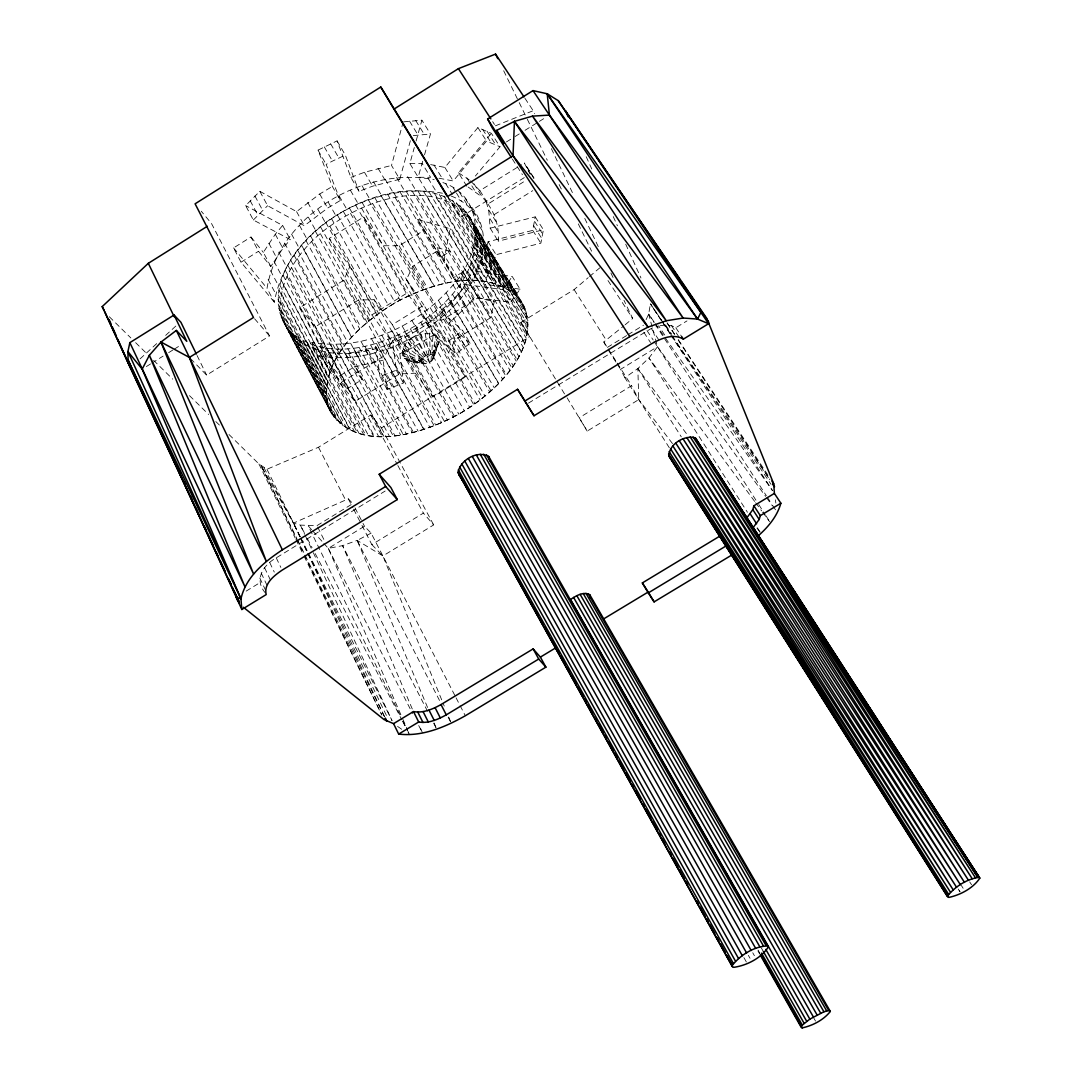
<?xml version="1.0" encoding="UTF-8"?>
<svg xmlns="http://www.w3.org/2000/svg" width="1082" height="1082" viewBox="0 0 1082 1082"><rect width="100%" height="100%" fill="white"/><g stroke="black" fill="none" stroke-linecap="round" stroke-linejoin="round"><path stroke-width="0.75" stroke-dasharray="5 3.75" d="M282.7 320.556L330.037 410.971C358.034 454.426 422.183 434.153 458.822 414.149C494.961 392.928 540.635 351.677 523.715 305.313L468.303 214.926C434.261 173.282 369.503 192.664 331.471 218.564C297.185 240.61 258.544 291.815 289.8 330.835C324.776 362.889 379.403 347.538 415.65 325.56C450.112 304.285 488.658 261.668 470.413 218.523M535.198 216.873L543.407 229.722L498.247 241.218C499.424 226.868 495.001 212.681 485.967 201.455L488.699 209.908L490.173 228.18L535.198 216.873L532.736 230.385L488.09 241.719L485.101 251.551L475.607 271.19L512.232 276.492L520.05 289.192L510.704 302.311L502.968 289.638L466.396 284.62L458.66 293.858L440.685 311.089L462.677 330.537L470.115 343.237L456.049 353.814L448.678 341.101L426.389 321.949L404.208 335.217L392.563 340.749L399.853 353.773L403.451 383.069L387.085 389.412L383.082 360.211L375.846 347.119L345.293 354.22L355.072 366.379L362.159 379.484L346.754 389.006L319.109 355.87L311.968 342.399C364.81 351.636 419.248 324.83 453.088 284.985C480.53 256.272 488.428 198.276 442.876 182.56M319.109 355.87C365.094 363.998 412.08 343.657 446.068 313.442C476.296 287.961 499.735 238.933 469.48 204.457M431.055 361.361L431.434 353.841C456.956 327.914 408.496 327.657 403.14 349.216C398.703 362.484 418.112 363.647 426.714 363.62C435.6 361.469 435.153 350.095 438.562 343.549M433.449 357.926L433.246 355.883L431.61 354.666L433.125 333.635M330.037 410.971C313.956 364.702 359.265 323.91 395.228 302.744C431.84 282.618 490.051 264.495 521.727 301.892M470.143 218.05C433.517 177.15 368.164 198.669 329.821 226.273C297.036 248.684 261.195 299.795 293.303 336.57C332.269 368.948 389.993 349.689 427.255 323.87C460.08 301.391 495.286 254.108 468.303 214.926M442.457 193.232C371.802 179.991 286.973 229.195 274.355 302.216L267.038 288.245C278.994 215.277 363.809 165.898 434.207 179.693M279.711 312.657L327.386 403.843C349.878 458.403 426.727 433.747 464.354 410.876C499.316 389.371 551.36 337.341 516.236 295.278L465.341 212.37M520.05 289.192L483.411 284.106L493.027 264.508L496.083 254.703L540.865 243.18L543.407 229.722M327.386 403.843C320.326 357.114 363.295 320.691 400.002 300.12C434.572 282.645 482.721 268.404 516.236 295.278M646.076 319.69L648.659 314.172L650.417 303.839L671.259 334.554M432.597 355.153L436.046 335.136M459.823 287.663L453.507 277.736L463.069 271.812L459.823 287.663L443.945 260.951L450.085 228.721L417.53 219.403L440.496 257.3L450.234 251.254L433.801 246.764M417.53 219.403L424.333 230.101L399.136 245.79L383.285 245.736L363.606 216.995L329.266 238.432L349.838 266.578L343.751 280.252L299.619 307.734L315.2 326.886L358.494 299.985L374.061 299.7L415.285 373.195L432.962 396.932L465.436 376.928L448.597 352.624L455.441 339.437L490.592 317.729L494.231 301.77L450.085 228.721M423.887 363.822C417.016 360.874 426.876 352.637 431.61 354.666M433.246 355.883L437.994 337.395M432.164 360.265L434.721 350.554M274.355 302.216L241.016 262.223L233.577 247.913L250.983 237.012L258.517 251.281L270.838 266.51L282.889 248.4L290.314 239.582L253.323 220.011L245.655 205.607L259.815 191.311L267.606 205.715L304.353 225.732L327.616 208.082L340.343 200.454L332.35 186.429L317.986 150.127L337.084 140.89L350.906 177.407L358.981 191.379L372.587 186.185L399.758 179.26L391.522 165.451L402.761 123.51M399.758 179.26L410.376 140.633M426.362 190.554L409.848 163.544L414.311 147.49M416.097 141.066L421.899 120.197L403.194 121.901M265.469 593.058C253.621 579.749 263.278 564.98 276.248 557.852L385.151 491.039M422.697 161.245L418.139 177.272L430.595 177.313L422.278 163.666L409.848 163.544M424.523 154.848L430.46 134.019L421.899 120.197M433.544 356.83L438.846 340.262M432.976 359.089L437.155 347.052M448.597 352.624L406.453 279.575L412.824 266.226L437.534 250.875L443.945 260.951M299.619 307.734L339.829 383.298L385.26 355.194L391.819 341.682L349.838 266.578M270.838 266.51L263.345 252.376L275.288 234.253L282.645 225.448L245.655 205.607M502.968 289.638L512.232 276.492M430.65 164.599L444.878 167.453L477.906 127.581L491.39 133.343L500.019 146.76L475.377 176.041M466.802 186.226L458.47 172.795L491.39 133.343M438.981 178.205L453.223 180.978L486.535 141.079L500.019 146.76M470.115 343.237L448.205 324.005L466.315 306.747L474.105 297.523L510.704 302.311M253.323 220.011L267.606 205.715M669.312 447.759L624.909 377.767L637.853 368.556L648.97 357.98L657.531 346.686L648.659 314.172L654.461 322.45M140.105 358.845L157.147 343.197M165.668 335.379L176.623 325.317M229.005 434.518L258.923 463.962L266.97 469.25L318.5 447.245L370.72 415.028L381.446 427.931L529.625 336.651L521.078 322.314L574.096 289.611L588.202 277.655M589.487 276.573L599.739 267.876M626.573 335.596L606.826 347.728L603.81 341.939L623.922 325.79M625.18 324.749L632.686 318.5L623.976 300.309M259.815 191.311L296.576 211.612L319.704 194.003L332.35 186.429M448.678 341.101L462.677 330.537M410.119 361.118C417.882 361.97 425.483 358.629 431.434 353.841M399.853 353.773L411.552 348.201L433.828 334.879L456.049 353.814M241.016 262.223L258.517 251.281M146.354 366.555L150.533 363.944M151.94 363.079L163.098 356.113M168.67 352.637L172.85 350.027M174.243 349.161L181.221 344.806M506.43 141.931L513.598 137.455M515.032 136.562L519.333 133.87M525.054 130.3L537.957 122.252M539.391 121.36L545.125 117.776M470.413 180.829L479.894 190.648L521.483 164.748M190.54 358.629L206.621 375.116L269.54 335.975L211.558 223.609L201.266 211.233M524.324 177.597L460.12 217.428L447.664 196.491M473.984 183.818L482.288 197.127L488.158 203.889L525.879 180.437M494.19 214.628L532.75 190.662M329.266 238.432L371.843 314.862L407.224 292.911L426.24 320.367L442.254 319.934L478.109 297.753L494.231 301.77M374.061 299.7L392.333 324.681L423.928 305.11L465.436 376.928M311.968 342.399L339.734 375.86L355.072 366.379M339.829 383.298L355.018 401.449L399.556 373.953L415.285 373.195M263.967 467.749L293.438 523.12L348.296 498.843L352.827 503.617L316.945 525.649L300.35 525.108L293.438 523.12L261.276 465.977L303.92 554.052M627.979 334.73L643.492 325.209M528.449 403.126L651.31 328.455L658.735 325.939L666.296 337.422M246.169 591.11L260.437 582.359M660.115 325.75L665.606 324.965L671.435 325.587L675.817 327.751L686.962 320.921M323.856 543.407L328.306 548.398L364.472 526.231L371.126 533.142L455.306 696.335M624.909 377.767L620.554 369.354L657.531 346.686L765.596 496.395M361.97 525.419L371.843 544.625L423.387 513.098L433.666 524.919L382.893 555.959L357.168 540.418L342.588 545.626L328.306 548.398L402.22 717.826M617.254 363.119L631.604 385.706L579.249 417.747L587.188 431.109L638.759 399.596L637.853 368.556L688.314 436.154M427.593 707.493L357.168 540.418L371.126 533.142M340.343 200.454L326.128 164.369L332.458 161.11L345.32 155.078L358.981 191.379M387.085 389.412L380.012 376.495L396.323 370.206L392.563 340.749M495.367 125.837L533.196 110.716L534.657 113.745M350.906 177.407L364.458 172.268L391.522 165.451M362.159 379.484L352.421 367.447L383.082 360.211M413.283 135.602L430.46 134.019M406.737 360.103L422.764 363.484M414.135 361.266L425.24 363.863M404.222 358.277L421.939 362.876M402.72 355.735L421.453 362.024M451.126 196.031C462.028 200.075 471.657 207.69 477.662 217.698M418.558 360.536L426.714 363.62M402.355 352.664L421.344 361.009M403.14 349.216L421.615 359.86M468.195 187.064L482.288 197.127M458.47 172.795L469.209 179.828M397.567 726.414L404.262 731.053M405.033 345.645L422.264 358.683M423.089 358.994L428.242 363.106M109.296 316.742L130.841 337.936M135.629 342.656L147.598 354.423M153.59 360.32L172.741 379.16M189.499 395.647L208.65 414.501M215.832 421.561L219.43 425.091M407.928 342.155L423.238 357.52M371.843 544.625L382.893 555.959L444.229 706.059M311.616 529.693L308.275 525.947L400.07 715.094M312.725 530.937L322.734 542.163M254.554 318.73L269.54 335.975M233.577 247.913L267.038 288.245M250.983 237.012L263.345 252.376M672.49 443.579L638.759 399.596L631.604 385.706M756.954 528.097L759.983 532.155M371.843 314.862L391.819 341.682M754.641 501.385L648.97 357.98L747.446 512.273M755.642 502.738L761.62 510.853M762.621 512.205L769.6 521.673M411.633 338.977L424.469 356.478M766.57 497.747L772.467 505.916M655.422 323.829L772.453 490.646M406.453 279.575L423.928 305.11M672.206 335.947L769.816 479.772M661.629 320.624L650.417 303.839L661.521 320.813M662.576 322.03L670.989 334.622M671.922 336.015L771.02 484.357M524.932 98.286L533.196 110.716M675.817 327.751L681.687 336.597M671.435 325.587L678.996 337.002M667.134 322.882L674.546 334.081M678.252 339.68L770.032 478.258M665.606 324.965L671.489 333.865M667.121 323.099L674.519 334.392M678.225 340.032L769.911 479.705M662.441 322.22L669.839 333.54M670.772 334.96L772.534 490.579M651.31 328.455L658.843 339.951M647.009 330.578L653.149 339.978M654.015 341.317L757.833 503.116M643.858 332.323L650.525 342.561M607.976 280.536L632.686 318.5M969.702 881.898L971.541 884.724M648.659 314.172L654.177 322.679M655.097 324.1L766.34 495.705M767.26 497.125L771.858 504.212M772.778 505.632L775.537 509.879M526.447 166.56L534.941 179.666L524.351 162.963L530.004 174.067M528.327 170.266L533.412 178.111M492.662 121.657L494.46 124.444M512.354 159.054L522.417 174.689M487.076 131.26L495.705 144.704M758.739 504.537L765.123 514.491M766.042 515.911L770.6 523.025M482.586 129.326L491.214 142.81M477.906 127.581L486.535 141.079M757.373 527.84L760.984 533.507M961.316 885.414L963.129 888.254M534.576 221.35L542.758 234.185M958.233 889.025L960.045 891.866L958.26 889.012M637.853 368.556L681.295 436.844M533.751 225.854L541.906 238.662M574.096 289.611L606.38 340.357M532.736 230.385L540.865 243.18M603.81 341.939L607.394 347.579M608.287 348.999L616.361 361.699M608.544 350.419L616.253 362.592M617.119 363.944L620.554 369.354M479.894 190.648L488.158 203.889M488.699 209.908L496.881 223.027M466.829 177.84L470.981 184.522M471.82 185.861L475.147 191.203M490.105 218.848L498.22 231.927M490.173 228.18L498.247 241.218M465.111 198.168L473.321 211.463M472.739 211.328L480.881 224.529M444.878 167.453L453.223 180.978M415.745 120.562L424.279 134.411M459.661 192.555L467.884 205.891M474.863 218.699L482.964 231.846M488.09 241.719L496.083 254.703M453.155 187.673L455.63 191.703M456.455 193.042L461.405 201.076M475.85 226.476L483.911 239.595M509.284 280.914L517.088 293.601M465.842 211.517L524.378 306.652M472.158 222.31L525.338 308.911M409.51 121.13L418.031 135.007M463.015 208.326L516.641 295.684M473.551 226.273L526.582 312.698M476.418 231.237L526.731 313.239M459.85 205.364L513.544 292.911M474.565 230.371L527.461 316.634M445.676 183.615L452.276 194.381M434.004 164.978L442.335 178.571M459.471 207.392L510.488 290.652M456.361 202.645L510.122 290.395M475.715 234.578L483.735 247.656M477.852 238.567L527.921 320.299M475.214 234.605L527.948 320.718M485.101 251.551L493.027 264.508M452.533 200.184L506.349 288.15M475.498 238.96L528.07 324.925M452.614 203.213L503.698 286.811M478.163 246.25L527.948 327.751M447.934 197.465L502.251 286.162M475.417 243.409L527.813 329.253M474.484 242.909L482.45 255.961M443.972 196.072L497.842 284.458M521.078 322.314L566.251 396.756M567.09 397.797L587.188 431.109M474.984 247.954L527.205 333.648M444.797 199.886L495.921 283.836M477.365 254.216L526.839 335.501M480.922 261.411L488.793 274.341M439.251 194.449L493.135 283.051M474.187 252.552L526.217 338.139M428.066 178.192L436.317 191.771M472.171 251.389L480.083 264.414M434.274 193.123L524.892 342.683M436.141 197.465L524.635 343.467M471.576 261.885L523.215 347.268M429.054 192.109L482.897 281.131M472.523 270.622L521.348 351.569M469.75 266.591L521.199 351.88M426.727 195.991L477.784 280.657M423.603 191.406L477.392 280.644M467.613 271.284L518.86 356.505M464.489 268.417L472.293 281.401M417.95 191.014L471.684 280.468M407.589 176.65L415.799 190.337M468.574 278.872L517.061 359.697M463.069 271.812L490.592 317.729M465.165 275.964L516.209 361.131M416.678 195.504L478.109 297.753M412.107 190.959L465.774 280.617M466.396 284.62L474.105 297.523M462.406 280.617L513.247 365.73M459.228 276.789L466.978 289.773M463.664 287.041L511.813 367.785M406.115 191.216L459.688 281.077M396.567 177.407L404.749 191.149M459.35 285.229L509.987 370.301M406.102 196.031L456.915 281.401M437.534 250.875L453.507 277.736M424.333 230.101L440.496 257.3M399.975 191.812L453.453 281.875M458.66 293.858L466.315 306.747M453.088 284.985L506.444 374.805M457.875 295.048L505.686 375.738M393.74 192.731L447.096 282.984M385.192 179.179L393.348 192.961M378.051 168.265L386.247 182.128M452.425 294.236L502.643 379.255M395.16 197.56L445.77 283.254M446.149 292.897L453.791 305.868M387.41 193.976L440.645 284.417M451.262 302.811L498.734 383.474M448.57 298.605L498.586 383.623M450.058 302.703L457.645 315.606M373.628 181.952L381.73 195.788M444.472 302.879L494.285 387.897M383.975 200.102L434.355 286.108M381.04 195.544L434.125 286.162M364.458 172.268L372.587 186.185M438.494 300.471L446.068 313.442M458.105 334.149L465.517 346.849M443.904 310.236L491.039 390.927M440.144 307.031L489.767 392.076M374.642 197.411L427.566 288.218M440.685 311.089L448.205 324.005M412.824 266.226L455.441 339.437M453.426 337.665L460.824 350.379M399.136 245.79L442.254 319.934M337.084 140.89L345.32 155.078M435.613 311.048L485.034 396.12M372.695 203.605L422.819 289.895M362.01 185.712L370.071 199.602M368.245 199.602L421.006 290.571M430.176 307.626L482.68 398.027M430.879 314.916L480.11 400.042M330.659 143.798L338.869 157.999M361.875 202.091L414.46 293.208M425.956 318.635L475.012 403.816M361.496 208.042L426.24 320.367M426.389 321.949L433.828 334.879M350.487 190.405L358.494 204.336M427.255 323.87L473.754 404.695M421.29 314.307L428.77 327.305M324.289 146.881L332.458 161.11M363.606 216.995L407.224 292.911M355.559 204.863L407.955 296.13M420.884 322.193L469.75 407.427M317.986 150.127L326.128 164.369M813.853 1018.148L815.517 1021.083M349.337 207.906L401.544 299.308M415.65 325.56L464.354 410.876M411.917 320.448L419.343 333.472M350.514 213.343L400.002 300.12M415.529 328.928L422.913 341.885M339.207 195.977L347.16 209.935M410.294 328.739L458.822 414.149M343.237 211.22L395.228 302.744M761.282 947.846L762.945 950.78M758.063 950.091L759.78 953.147M757.982 951.01L759.659 953.945M408.631 335.393L454.562 416.502M402.152 326.007L409.537 339.058M404.83 331.714L453.182 417.233M337.273 214.777L389.047 306.422M404.208 335.217L411.552 348.201M752.747 952.769L754.411 955.717M328.333 202.348L336.231 216.346M399.258 334.487L447.461 420.114M748.365 955.352L750.029 958.287M319.704 194.003L327.616 208.082M392.333 324.681L432.962 396.932M331.471 218.564L383.028 310.318M398.812 340.221L444.472 421.52M392.076 330.903L399.42 343.995M743.902 957.624L746.391 962.047M393.618 337.043L441.659 422.792M329.821 226.273L378.592 313.401M325.871 222.581L377.212 314.416M318 209.448L325.844 223.474M387.911 339.369L435.816 425.24M388.776 344.36L434.193 425.875M381.784 335.122L389.087 348.242M307.721 202.442L315.565 216.549M320.488 226.787L371.599 318.69M382.162 341.466L429.933 427.471M358.494 299.985L399.556 373.953M396.323 370.206L403.451 383.069M320.394 233.712L368.786 320.962M343.751 280.252L385.26 355.194M308.343 217.171L316.12 231.21M315.335 231.169L366.23 323.126M376.387 343.305L424.036 429.473M378.619 347.768L423.819 429.54M390.913 372.424L398.027 385.3M371.383 338.598L378.646 351.758M310.466 235.714L361.118 327.711M370.599 344.915L418.139 431.231M296.576 211.612L304.353 225.732M385.476 374.534L392.563 387.424M311.738 241.678L359.751 329.009M368.448 350.419L413.473 432.448M299.484 225.421L307.193 239.474M364.837 346.254L412.256 432.746M305.868 240.393L356.289 332.431M360.955 341.303L368.178 354.504M365.621 350.149L372.817 363.282M359.102 347.336L406.426 434.004M301.567 245.195L351.772 337.232M303.988 250.05L351.623 337.408M358.385 352.259L403.234 434.585M291.531 234.077L299.187 248.143M353.422 348.147L400.651 435.005M350.595 343.21L357.804 356.451M355.41 352.529L362.578 365.702M297.604 250.077L347.565 342.128M282.645 225.448L290.314 239.582M347.809 348.702L394.957 435.748M297.225 258.706L344.482 346.051M348.499 353.273L393.212 435.924M293.966 255.041L343.711 347.079M340.424 344.292L347.606 357.587M342.291 348.972L389.371 436.208M284.593 243.044L292.167 257.097M381.446 427.931L433.666 524.919M290.679 260.059L340.208 352.069M254.919 195.991L262.669 210.395M275.288 234.253L282.889 248.4M336.881 348.972L383.894 436.411M338.909 353.435L383.528 436.425M291.545 267.538L338.423 354.828M370.72 415.028L397.053 464.056M397.851 465.544L423.387 513.098M330.537 344.522L337.692 357.872M287.758 265.117L337.07 357.074M331.592 348.688L378.565 436.344M278.723 252.174L286.243 266.24M250.199 200.765L257.908 215.169M329.726 352.746L374.264 436.073M285.215 270.175L334.311 362.064M315.2 326.886L355.018 401.449M326.453 348.133L373.385 435.992M287 276.424L333.526 363.62M339.734 375.86L346.754 389.006M268.836 243.261L276.383 257.394M321.016 343.887L328.157 357.303M283.038 275.207L368.38 435.37M274.003 261.384L281.469 275.423M321.043 351.19L365.54 434.883M316.688 346.186L363.579 434.477M281.252 280.224L329.956 371.951M283.633 285.242L329.834 372.289M312.103 344.793L358.981 433.3M279.859 285.175L328.36 376.807M312.969 348.769L357.452 432.841M270.459 270.541L277.871 284.552M307.734 343.129L354.612 431.853M281.469 293.885L327.359 380.756M278.858 290.044L327.183 381.567M303.609 341.195L350.5 430.136M305.584 345.523L350.095 429.946M278.25 294.831L326.399 386.22M280.522 302.243L326.142 388.898M299.728 338.991L346.659 428.161M268.133 279.521L275.504 293.52M278.033 299.498L326.034 390.751M299.011 341.439L343.562 426.227M296.13 336.529L343.089 425.902M278.209 304.042L326.047 395.146M280.793 310.223L326.155 396.621M292.803 333.811L339.829 423.4M278.764 308.424L326.466 399.38M293.303 336.57L337.949 421.723M289.8 330.835L336.867 420.655M287.095 327.643L334.243 417.652M281.022 316.701L333.337 416.448M284.728 324.208L331.958 414.42M304.258 532.601L300.35 525.108L304.651 534.265M307.383 538.579L312.062 547.573M315.187 553.565L401.801 719.787M402.585 721.288L407.265 730.269M415.921 336.326L425.902 355.599M456.077 697.836L465.328 715.757M355.018 507.864L362.294 521.997M363.025 523.404L364.472 526.231M357.168 540.418L440.455 702.286M448.178 717.271L451.262 723.263L448.705 717.014M348.296 498.843L352.854 507.701M353.611 509.176L361.212 523.945M318.5 447.245L345.767 500.384M427.539 711.253L342.588 545.626L412.648 709.833M433.652 723.182L436.722 729.16L434.112 722.965M328.306 548.398L412.594 713.552M418.72 725.562L422.562 733.082L419.248 725.332M317.662 527.069L324.762 541.284M300.214 536.686L266.97 469.25M300.972 538.2L307.734 551.766M308.492 553.281L392.049 720.626L312.549 551.063M261.276 465.977L296.901 538.498M297.645 540.013L304.326 553.605M305.07 555.12L384.489 716.771M258.923 463.962L295.21 538.079M295.941 539.593L303.352 554.714M304.096 556.229L381.838 715.04L304.651 555.58M503.685 70.776L518.467 101.099M519.211 102.614L526.596 117.776M527.326 119.291L547.289 160.231M559.11 184.495L562.058 190.554M578.315 223.906L591.611 251.2M197.073 355.491L206.621 375.116M403.004 721.139L407.414 730.228M300.012 536.726L293.438 523.12L299.903 536.848M300.742 538.241L307.329 551.847M308.059 553.348L386.977 716.609M276.248 557.852L280.847 567.414M551.36 148.626L573.866 195.653M584.767 218.402L598.562 247.223M610.911 273.002L613.805 279.075M269.716 562.545L274.287 572.107M264.576 567.725L270.419 580.02M261.195 573L266.997 585.281M259.788 577.991L265.563 590.245M305.367 535.793L311.832 549.548M300.62 538.363L307.072 552.091M307.788 553.605L384.57 716.73M586.201 156.687L591.746 168.968M613.237 216.576L617.403 225.786M625.721 244.207L640.963 277.993M402.896 719.368L407.589 730.147M427.471 356.708L429.716 362.335M420.506 334.379L427.417 354.937M425.091 333.229L428.945 354.558M775.375 499.843L775.875 503.062M375.846 347.119L380.012 376.495M429.392 332.986L430.379 354.463M409.605 734.759L408.049 731.77L409.605 734.759"/><path stroke-width="1.5" d="M590.434 597.913L589.744 594.694C583.401 591.191 575.881 595.925 570.552 599.482L809.85 1019.109L802.317 1025.127L801.356 1026.534L802.154 1027.9C812.677 1025.668 823.645 1019.947 830.34 1011.44L828.758 1010.534L823.929 1011.778L809.85 1019.109M511.434 157.634L492.215 127.811L487.617 118.993L533.02 90.604L547.208 93.782L558.231 100.64L700.893 312.387L697.552 319.068L683.148 318.04L666.255 320.759L648.05 327.102L513.03 155.754L514.45 121.346L532.506 116.139L549.426 115.098L697.552 319.068L708.561 323.707L683.364 339.126C673.153 333.067 660.737 338.652 651.364 343.846L534.021 415.758L517.548 389.29L379.2 474.268L385.652 486.467L397.283 499.573L282.145 570.133C274.219 575.502 263.589 583.712 266.186 594.586L241.827 609.504L128.095 360.022L127.919 351.555L129.854 342.642L174.04 315.024L180.91 322.274L196.342 353.99M757.441 536.523C767.733 527.556 777.147 516.628 780.866 503.225L774.387 493.406L773.738 483.857L706.844 318.5L558.231 100.64M458.038 472.455C460.039 460.12 477.378 450.085 488.631 456.388L768.315 946.993C761.119 958.246 746.756 965.496 733.677 967.349L732.446 966.672L458.038 472.455L732.446 966.672M747.324 517.223L752.802 509.636L753.897 505.794L774.387 493.406M752.693 528.151L759.185 519.468L760.308 515.654L780.866 503.225M979.805 878.192C973.083 888.241 960.573 894.868 948.86 897.424L669.014 456.171C668.487 444.445 684.514 434.68 695.266 437.872L979.805 878.192L802.573 604.54M241.827 609.504L240.961 598.86L142.175 369.165L149.343 355.302L161.015 342.047L176.339 330.429L186.794 341.33L174.04 315.024M732.338 965.347C740.48 954.865 754.357 946.29 767.733 945.925L768.315 946.993M947.67 895.882C955.203 886.469 967.227 878.733 979.264 877.367L695.266 437.872L977.749 877.164L693.089 437.033L975.342 877.61L690.194 436.912L972.177 878.679L686.772 437.547L968.471 880.288L683.08 438.886L964.468 882.357L679.374 440.847L960.397 884.738L675.885 443.268L956.556 887.281L672.896 446L953.161 889.823L670.57 448.854L950.442 892.204L669.109 451.627L948.576 894.259L668.568 454.115L947.764 896.951L669.014 456.171M239.46 603.201L102.195 306.612L148.315 263.318L207.338 226.26M385.652 486.467L282.388 549.845C264.481 561.707 245.817 576.841 240.961 598.86L236.174 597.237L237.864 600.97M513.03 155.754L447.664 196.491L380.796 87.02L195.098 203.808L253.486 317.499L189.391 357.439L161.015 342.047L253.54 573.933L149.343 355.302L244.911 586.742L129.854 342.642M447.055 196.045L393.97 109.106L458.403 68.653L495.556 54.1L524.026 96.907M524.621 401.192L629.805 336.637L648.05 327.102L514.45 121.346L496.652 130.395L503.563 143.717L487.617 118.993M393.55 723.642L413.486 711.577C423.157 713.363 432.732 709.156 441.023 704.558L533.142 648.902L540.378 657.112L545.896 667.148L465.328 715.757C445.202 727.077 422.264 736.896 398.69 734.083L393.55 723.642L384.056 719.584L243.355 607.259M731.527 555.188L654.096 601.89L648.294 592.895L642.343 582.928L720.044 535.982M398.69 734.083L418.693 721.992C428.404 723.696 437.967 719.462 446.271 714.85L538.714 659.046L545.896 667.148M540.378 657.112L556.189 647.563M603.634 618.918L648.199 592.016L654.096 601.89M648.294 592.895L726.265 545.828M514.45 121.346L666.255 320.759L532.506 116.139L683.148 318.04L549.426 115.098L547.208 93.782L700.893 312.387L704.206 315.2M458.754 474.673L463.691 482.247M379.2 474.268L390.886 487.522L397.283 499.573M142.175 369.165L127.919 351.555L240.961 598.86L128.095 360.022L130.367 367.785L224.664 570.741M679.537 279.075L565.399 110.607L568.172 116.761M681.43 281.861L708.778 322.233M772.656 483.965L774.55 486.751L772.697 483.925M700.893 312.387L708.561 323.707M533.02 90.604L549.426 115.098M547.208 93.782L697.552 319.068M681.687 336.597L683.364 339.126M771.885 481.057L773.738 483.857M753.897 505.794L760.308 515.654M752.802 509.636L759.185 519.468M750.232 513.909L756.588 523.742M458.403 68.653L490.849 118.871M701.555 448.57L709.819 461.324M716.257 471.252L713.498 467.005L715.243 469.831M719.003 475.512L721.762 479.759M725.44 485.439L728.186 489.686M730.945 493.947L734.624 499.613M736.45 502.454L740.129 508.121M742.888 512.368L746.553 518.048M748.392 520.875L752.071 526.555M754.817 530.802L758.496 536.483M760.335 539.309L764.92 546.396M766.759 549.237L770.438 554.904M772.264 557.744L776.862 564.831M778.702 567.671L788.792 583.266M790.631 586.106L800.734 601.7M496.652 130.395L629.805 336.637M705.193 454.237L709.765 461.324M718.894 475.512L721.64 479.759M725.292 485.426L727.118 488.266M730.783 493.933L733.515 498.193M736.26 502.44L739.006 506.701M748.135 520.875L750.881 525.135M760.024 539.309L762.756 543.556M771.899 557.744L774.644 561.991M783.774 576.165L785.6 579.005M790.171 586.092L791.997 588.933M802.046 604.527L803.872 607.367M813.015 621.541L815.76 625.788M824.89 639.976L826.716 642.803M836.778 658.411L838.604 661.237M889.769 740.643L891.595 743.469M748.176 521.132L750.881 525.338M517.548 389.29L534.021 415.758M642.343 582.928L648.199 592.016M670.38 457.645L770.749 616.131M772.548 618.999L804.197 668.974M806.009 671.827L836.751 720.369M838.564 723.222L858.445 754.641M860.258 757.495L863.869 763.202M865.681 766.056L870.198 773.197M872.011 776.051L875.622 781.772M877.434 784.626L881.059 790.333M882.858 793.187L886.483 798.895M888.281 801.762L891.906 807.47M893.718 810.323L897.33 816.031M899.142 818.885L924.447 858.865M926.26 861.718L929.884 867.439M931.683 870.293L946.155 893.137M878.679 785.897L881.37 790.185M884.075 794.472L886.767 798.759M889.472 803.047L891.27 805.914M894.868 811.622L896.667 814.489M900.265 820.21L903.876 825.931M905.675 828.785L909.272 834.506M911.071 837.36L914.669 843.081M916.468 845.948L918.266 848.802M921.864 854.523L924.569 858.81M927.274 863.098L929.965 867.399M932.67 871.686L940.772 884.549M943.463 888.836L946.168 893.137M380.796 87.02L393.97 109.106M589.744 594.694L830.34 1011.44M588.216 593.761L828.758 1010.534M586.011 593.396L826.689 1010.899M583.252 593.599L823.929 1011.778M580.128 594.383L820.656 1013.144M576.828 595.682L817.059 1014.902M573.568 597.413L813.38 1016.931M486.575 454.967L766.042 945.533M765.813 949.414L806.712 1021.3M483.722 454.251L763.365 945.83M763.351 951.511L804.142 1023.342M480.246 454.278L759.834 946.804M761.485 953.107L802.317 1025.127M760.565 954.5L802.154 1027.9M760.484 955.42L801.302 1027.481M476.364 455.035L755.682 948.4M472.334 456.496L751.192 950.51M468.398 458.565L746.634 953.012M488.631 456.388L489.889 460.864M464.827 461.094L742.32 955.731M461.838 463.935L738.506 958.503M459.634 466.91L735.462 961.127M458.335 469.804L733.366 963.467M465.341 485.196L474.362 501.426M475.999 504.374L480.922 513.22M482.572 516.168L484.209 519.117M485.859 522.065L490.782 530.91M492.418 533.859L494.88 538.281M496.516 541.23L501.439 550.075M503.089 553.024L508.013 561.869M509.649 564.818L511.286 567.766M512.936 570.714L521.957 586.944M523.607 589.893L528.53 598.738M530.166 601.687L531.803 604.635M533.453 607.584L538.376 616.429M540.013 619.377L542.474 623.8M544.111 626.749L549.034 635.594M550.684 638.542L555.607 647.388M557.244 650.336L558.894 653.285M560.53 656.233L565.453 665.092M567.09 668.04L569.551 672.463M571.201 675.411L576.124 684.257M577.761 687.205L582.684 696.051M584.321 698.999L585.971 701.947M587.607 704.896L592.53 713.741M594.992 718.164L596.642 721.112M598.278 724.061L603.201 732.906M604.838 735.855L606.488 738.803M608.125 741.752L613.048 750.61M614.684 753.559L617.146 757.982M618.796 760.93L623.719 769.775M625.355 772.724L630.279 781.569M631.929 784.518L633.565 787.466M635.202 790.415L640.125 799.26M642.586 803.683L644.236 806.631M645.873 809.579L650.796 818.425M652.432 821.373L657.356 830.219M659.006 833.167L660.642 836.129M662.279 839.077L664.754 843.5M669.677 852.346L671.313 855.294M672.95 858.242L677.873 867.088M679.523 870.036L684.446 878.882M686.083 881.83L687.719 884.778M696.754 900.995L698.39 903.943M700.04 906.892L704.964 915.737M706.6 918.686L708.237 921.648M709.887 924.596L714.81 933.441M717.271 937.864L718.908 940.813M720.544 943.761L725.467 952.606M727.118 955.555L732.041 964.4M533.142 648.902L538.714 659.046M102.195 306.612L104.115 310.236M441.023 704.558L446.271 714.85M435.099 707.696L440.333 718.002M428.986 710.103L434.207 720.423M423.089 711.618L428.296 721.964M417.801 712.118L423.008 722.506M413.486 711.577L418.693 721.992M385.233 718.286L386.72 721.302L385.287 718.259M495.556 54.1L497.774 58.644M148.315 263.318L174.243 316.783M176.339 330.429L282.388 549.845M161.015 342.047L266.307 561.342L189.391 357.439M232.468 587.54L238.851 601.267L234.632 592.084M133.248 371.762L136.061 377.888M145.921 399.299L148.031 403.897M163.517 437.547L166.33 443.674M176.19 465.098L180.424 474.268M183.94 481.923L185.347 484.979M190.27 495.691L192.393 500.276M195.91 507.931L198.723 514.058M204.363 526.285L206.473 530.883M207.879 533.94L212.802 544.652M216.332 552.307L217.739 555.364M220.552 561.477L224.772 570.66M104.805 311.751L130.367 367.785L117.762 339.193M109.147 319.636L111.135 324.154M112.46 327.17L116.437 336.191M231.048 584.483L228.207 578.383L231.115 584.429"/></g></svg>
